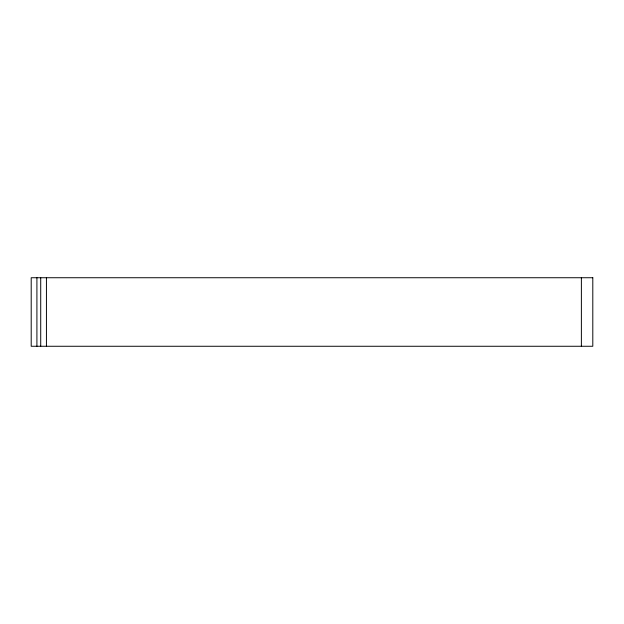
<?xml version="1.0" encoding="UTF-8"?>
<svg xmlns="http://www.w3.org/2000/svg" width="624" height="624" viewBox="0 0 624 624"><rect width="100%" height="100%" fill="white"/><g stroke="black" fill="none" stroke-linecap="round" stroke-linejoin="round"><path stroke-width="0.94" d="M581.381 277.735L581.381 346.265M46.433 277.735L46.433 346.265M40.716 277.735L40.716 346.265M36.91 277.735L36.91 346.265M592.8 277.735L31.2 277.735L31.2 346.265L592.8 346.265L592.8 277.735"/></g></svg>
